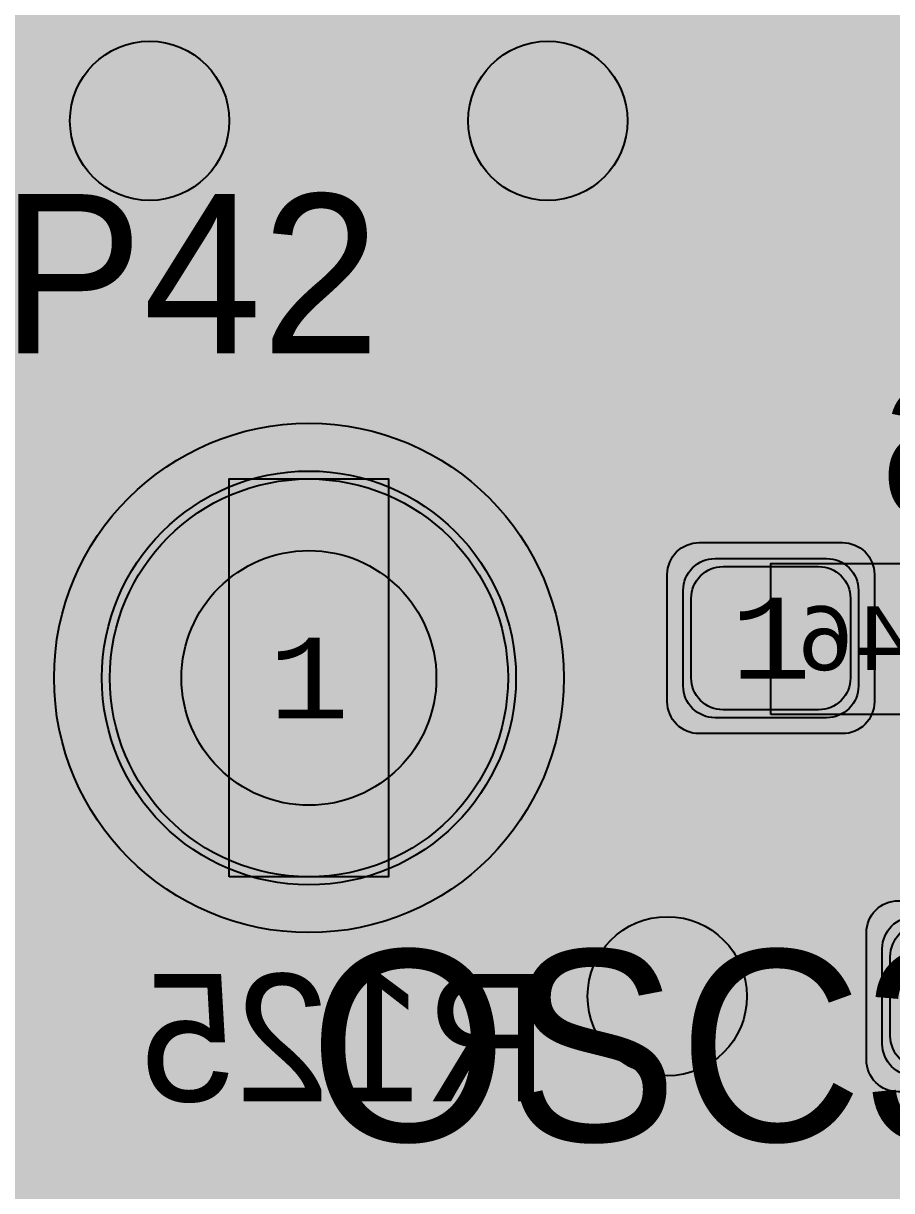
# Model space of a CAD drawing. Extents: x -28 to 199, y -61 to 255.
# Drawn here: x 56.96 to 62.41, y 172.28 to 179.61 of the extents above; entities that cross this region are included whole.
import ezdxf
from ezdxf.enums import TextEntityAlignment as Align

# ---------------------------------------------------------------- set-up
doc = ezdxf.new("R2010")
doc.units = 0
doc.header["$MEASUREMENT"] = 0
for name, color, linetype in [('ASSEMBLY_OUTLINES_BTM', 191, 'CONTINUOUS'), ('ASSEMBLY_OUTLINES_TOP', 102, 'CONTINUOUS'), ('ASSEMBLY_PART_NUMBERS_BTM', 191, 'CONTINUOUS'), ('ASSEMBLY_PART_NUMBERS_TOP', 102, 'CONTINUOUS'), ('ASSEMBLY_REF_DES_BTM', 191, 'CONTINUOUS'), ('DRILL_DRAWING', 21, 'CONTINUOUS'), ('GENERATED_SILKSCREEN_BTM', 255, 'CONTINUOUS'), ('GENERATED_SILKSCREEN_TOP', 140, 'CONTINUOUS'), ('MOUNTING_HOLES_LAYER_2', 42, 'CONTINUOUS'), ('MOUNTING_HOLES_LAYER_3', 42, 'CONTINUOUS'), ('MOUNTING_HOLES_LAYER_BOT21', 42, 'CONTINUOUS'), ('MOUNTING_HOLES_LAYER_TOP', 42, 'CONTINUOUS'), ('PART_HOLES_LAYER_2', 30, 'CONTINUOUS'), ('PART_HOLES_LAYER_3', 30, 'CONTINUOUS'), ('PART_HOLES_LAYER_BOTTOM', 30, 'CONTINUOUS'), ('PART_HOLES_LAYER_TOP', 30, 'CONTINUOUS'), ('PART_PADS_LAYER_2', 230, 'CONTINUOUS'), ('PART_PADS_LAYER_3', 81, 'CONTINUOUS'), ('PART_PADS_LAYER_BOTTOM', 10, 'CONTINUOUS'), ('PART_PADS_LAYER_TOP', 150, 'CONTINUOUS'), ('PART_PADS_SMD_BTM', 10, 'CONTINUOUS'), ('PIN_NUMBERS_BTM', 8, 'CONTINUOUS'), ('PIN_NUMBERS_TOP', 8, 'CONTINUOUS'), ('PLACEMENT_OUTLINES_BTM', 222, 'CONTINUOUS'), ('PLACEMENT_OUTLINES_TOP', 130, 'CONTINUOUS'), ('PLANE_DATA_LAYER_TOP', 150, 'CONTINUOUS'), ('PLANE_SHAPES_LAYER_2', 230, 'CONTINUOUS'), ('PLANE_SHAPES_LAYER_3', 81, 'CONTINUOUS'), ('PLANE_SHAPES_LAYER_TOP', 150, 'CONTINUOUS'), ('SILKSCREEN_OUTLINES_BTM', 211, 'CONTINUOUS'), ('SILKSCREEN_OUTLINES_TOP', 150, 'CONTINUOUS'), ('SILKSCREEN_REF_DES_BTM', 211, 'CONTINUOUS'), ('SILKSCREEN_REF_DES_TOP', 150, 'CONTINUOUS'), ('SOLDERMASK_PADS_BTM', 12, 'CONTINUOUS'), ('SOLDERMASK_PADS_TOP', 180, 'CONTINUOUS'), ('SOLDERPASTE_PADS_BTM', 12, 'CONTINUOUS'), ('TRACES_LAYER_BOTTOM', 10, 'CONTINUOUS')]:
    doc.layers.add(name, color=color, linetype=linetype)
doc.styles.add('COURIER_NEW', font='COUR.TTF')
doc.styles.add('VERDANA', font='verdana.TTF')
doc.styles.add('VERIBEST_GERBER_0', font='txt')

msp = doc.modelspace()

# ---------------------------------------------------------------- hatches: boundary and pattern name
at = {"layer": 'MOUNTING_HOLES_LAYER_2'}
h = msp.add_hatch(color=256, dxfattribs=at)
edge = h.paths.add_edge_path()
edge.add_arc((57.75, 179), 0.5, 0, 360)
h = msp.add_hatch(color=256, dxfattribs=at)
edge = h.paths.add_edge_path()
edge.add_arc((60.25, 179), 0.5, 0, 360)
h = msp.add_hatch(color=256, dxfattribs=at)
edge = h.paths.add_edge_path()
edge.add_arc((61, 173.5), 0.5, 0, 360)
at = {"layer": 'MOUNTING_HOLES_LAYER_3'}
h = msp.add_hatch(color=256, dxfattribs=at)
edge = h.paths.add_edge_path()
edge.add_arc((57.75, 179), 0.5, 0, 360)
h = msp.add_hatch(color=256, dxfattribs=at)
edge = h.paths.add_edge_path()
edge.add_arc((60.25, 179), 0.5, 0, 360)
h = msp.add_hatch(color=256, dxfattribs=at)
edge = h.paths.add_edge_path()
edge.add_arc((61, 173.5), 0.5, 0, 360)
at = {"layer": 'MOUNTING_HOLES_LAYER_BOT21'}
h = msp.add_hatch(color=256, dxfattribs=at)
edge = h.paths.add_edge_path()
edge.add_arc((57.75, 179), 0.5, 0, 360)
h = msp.add_hatch(color=256, dxfattribs=at)
edge = h.paths.add_edge_path()
edge.add_arc((60.25, 179), 0.5, 0, 360)
h = msp.add_hatch(color=256, dxfattribs=at)
edge = h.paths.add_edge_path()
edge.add_arc((61, 173.5), 0.5, 0, 360)
at = {"layer": 'MOUNTING_HOLES_LAYER_TOP'}
h = msp.add_hatch(color=256, dxfattribs=at)
edge = h.paths.add_edge_path()
edge.add_arc((57.75, 179), 0.5, 0, 360)
h = msp.add_hatch(color=256, dxfattribs=at)
edge = h.paths.add_edge_path()
edge.add_arc((60.25, 179), 0.5, 0, 360)
h = msp.add_hatch(color=256, dxfattribs=at)
edge = h.paths.add_edge_path()
edge.add_arc((61, 173.5), 0.5, 0, 360)
at = {"layer": 'PART_HOLES_LAYER_2'}
h = msp.add_hatch(color=256, dxfattribs=at)
edge = h.paths.add_edge_path()
edge.add_arc((58.75, 175.5), 0.8, 0, 360)
at = {"layer": 'PART_HOLES_LAYER_3'}
h = msp.add_hatch(color=256, dxfattribs=at)
edge = h.paths.add_edge_path()
edge.add_arc((58.75, 175.5), 0.8, 0, 360)
at = {"layer": 'PART_HOLES_LAYER_BOTTOM'}
h = msp.add_hatch(color=256, dxfattribs=at)
edge = h.paths.add_edge_path()
edge.add_arc((58.75, 175.5), 0.8, 0, 360)
at = {"layer": 'PART_HOLES_LAYER_TOP'}
h = msp.add_hatch(color=256, dxfattribs=at)
edge = h.paths.add_edge_path()
edge.add_arc((58.75, 175.5), 0.8, 0, 360)
at = {"layer": 'PLANE_DATA_LAYER_TOP'}
h = msp.add_hatch(color=256, dxfattribs=at)
h.paths.add_polyline_path([(86.463448, 185.473835, -0.1989099556854013), (86.44113, 185.419954), (76.797091, 175.775915, 0.1989122151386141), (76.650644, 175.422362), (76.650644, 172.0512, -0.414213562373095), (76.574444, 171.975), (76.559079, 171.975, -0.3496023543748377), (76.484808, 172.034161, 0.5130308321652396), (75.585987, 172.411269, -0.1385740107174437), (75.546107, 172.4), (75.273, 172.4, 0.1989122151386089), (74.919447, 172.253553), (74.867276, 172.201382, -0.1989133663344342), (74.813394, 172.179064), (73.0762, 172.179064, -0.414213562373095), (73, 172.255264), (73, 177.999992, 0.414213562373095), (72.999992, 178), (66.250008, 178, 0.414213562373095), (66.25, 177.999992), (66.25, 172.17423, -0.2644198350149006), (66.212766, 172.108747, 0.0622368132861753), (66.114895, 172.032618), (64.037581, 169.955303, 0.1989122151386089), (63.891134, 169.60175), (63.891134, 163.701765, -0.1989099556853327), (63.868816, 163.647884), (62.49325, 162.272318, -0.1989133663345028), (62.439368, 162.25), (50.8262, 162.25, -0.414213562373095), (50.75, 162.3262), (50.75, 162.9238, -0.414213562373095), (50.8262, 163), (51.65, 163, 0.414213562373095), (52.1, 163.45), (52.1, 164.55, 0.414213562373095), (51.65, 165), (50.8262, 165, -0.414213562373095), (50.75, 165.0762), (50.75, 165.249992, 0.414213562373095), (50.749992, 165.25), (45.592317, 165.25, -0.27336965403349), (45.52557, 165.289441, 0.4661354856309689), (44.623957, 165.467539, -0.6297856695914315), (44.5, 165.526916), (44.5, 166.465411, -0.414213562373095), (44.5762, 166.541611), (45.726869, 166.541611, 0.198912215138622), (46.080422, 166.688058), (47.408969, 168.016605, -0.5745546308790374), (47.536286, 167.983064, 3.3778190211340116), (47.863697, 169.021439, -0.6341075319548196), (47.739011, 169.080223), (47.739011, 171.669777, -0.6341075319548197), (47.863697, 171.728561, 2.1211046100404554), (47.863697, 173.271439, -0.6341075319548196), (47.739011, 173.330223), (47.739011, 175.919777, -0.6341075319548197), (47.863697, 175.978561, 2.1211046100404554), (47.863697, 177.521439, -0.6341075319548196), (47.739011, 177.580223), (47.739011, 177.63997, -0.1989099556853499), (47.761329, 177.693851), (54.79516, 184.727682, -0.1989133663344858), (54.849042, 184.75), (70.499992, 184.75, 0.414213562373095), (70.5, 184.750008), (70.5, 186.262529, -0.679246768798684), (70.631697, 186.314745, 2.5221309401857095), (70.631697, 187.685255, -0.679246768798684), (70.5, 187.737471), (70.5, 188.802529, -0.6792467687985848), (70.631697, 188.854745, 2.522130940185749), (70.631697, 190.225255, -0.679246768798684), (70.5, 190.277471), (70.5, 192.382365, -0.414213562373095), (70.5762, 192.458565), (75.378436, 192.458565, 0.1989122151386141), (75.731989, 192.605012), (77.354659, 194.227682, -0.198913366334503), (77.408541, 194.25), (80.573834, 194.25, -0.7996942034350105), (80.606523, 194.104968, 0.2895657790381564), (79.75, 192.75, 0.9999999999999999), (82.75, 192.75, 0.2895657790381564), (81.893477, 194.104968, -0.7996942034350105), (81.926166, 194.25), (84.073834, 194.25, -0.7996942034350105), (84.106523, 194.104968, 0.2895657790381564), (83.25, 192.75, 0.9999999999999999), (86.25, 192.75, 0.2895657790381564), (85.393477, 194.104968, -0.7996942034350105), (85.426166, 194.25), (86.203745, 194.25, -0.198913366334503), (86.257627, 194.227682), (86.44113, 194.044179, -0.1989099556854013), (86.463448, 193.990298)], flags=0)
h.paths.add_polyline_path([(54.4, 180.5, -0.9999999999999999), (55.6, 180.5, -0.9999999999999999)], flags=0)
h.paths.add_polyline_path([(57.774763, 179.999693, -0.6213993882361923), (57.717303, 180.123665, 3.4065579684257754), (57.101959, 179.91855, -0.6213955599504086), (57.130374, 179.784897, 5.713872496407954)], flags=0)
h.paths.add_polyline_path([(58.65, 180.5, -0.9999999999999999), (59.85, 180.5, -0.9999999999999999)], flags=0)
h.paths.add_polyline_path([(57.25, 175.5, -0.9999999999999999), (60.25, 175.5, -0.9999999999999999)], flags=0)
h.paths.add_polyline_path([(59, 168.5, -0.9999999999999999), (61, 168.5, -0.9999999999999999)], flags=0)
h.paths.add_polyline_path([(59.25, 179, -0.9999999999999999), (61.25, 179, -0.9999999999999999)], flags=0)
h.paths.add_polyline_path([(60, 173.5, -0.9999999999999999), (62, 173.5, -0.9999999999999999)], flags=0)
h.paths.add_polyline_path([(60.9, 167.5, -0.9999999999999999), (62.1, 167.5, -0.9999999999999999)], flags=0)
h.paths.add_polyline_path([(60.9, 171.5, -0.9999999999999999), (62.1, 171.5, -0.9999999999999999)], flags=0)
h.paths.add_polyline_path([(60.9, 180.5, -0.9999999999999999), (62.1, 180.5, -0.9999999999999999)], flags=0)
h.paths.add_polyline_path([(63.648041, 179.91855, 3.4065579684257754), (63.032697, 180.123665, -0.6213993882361925), (62.975237, 179.999693, 5.713872496407954), (63.619626, 179.784897, -0.6213955599504087)], flags=0)
h.paths.add_polyline_path([(74, 179.25, -0.9999999999999999), (76, 179.25, -0.9999999999999999)], flags=0)
h.paths.add_polyline_path([(76.5, 179.25, -0.9999999999999999), (78.5, 179.25, -0.9999999999999999)], flags=0)
h.paths.add_polyline_path([(78, 181, -0.9999999999999999), (81, 181, -0.9999999999999999)], flags=0)
h.paths.add_polyline_path([(80.25, 187, -0.9999999999999999), (83.25, 187, -0.9999999999999999)], flags=0)
at = {"layer": 'PLANE_SHAPES_LAYER_2'}
h = msp.add_hatch(color=256, dxfattribs=at)
h.paths.add_polyline_path([(169.5, 129.25), (149.5, 129.25), (142.25, 122), (142.25, 90.5), (147.5, 90.5), (147.5, 80), (154, 80), (154, 69.25), (131.75, 69.25), (131.75, 73.25), (121.25, 73.25), (121.25, 81), (110.5, 81), (110.5, 125.75), (106.5, 125.75), (106.5, 128.75), (93.5, 128.75), (93.5, 120.25), (91.75, 120.25), (91.75, 121.5), (80, 121.5), (80, 118.25), (73.25, 118.25), (73.25, 124.5), (67.5, 124.5), (67.5, 128), (57.75, 128), (57.75, 120.25), (55.25, 120.25), (55.25, 121.5), (47.5, 121.5), (47.5, 119), (35, 119), (35, 134.75), (32.75, 134.75), (32.75, 159.75), (29.25, 159.75), (29.25, 175.25), (22.5, 175.25), (22.5, 195.25), (17.25, 195.25), (17.25, 198), (22.5, 198), (22.5, 216.5), (40.25, 216.5), (40.25, 235.5), (54.5, 235.5), (54.5, 254), (87.25, 254), (87.25, 236.25), (86.25, 236.25), (86.25, 228.75), (81, 228.75), (81, 218.75), (95.25, 218.75), (95.25, 194.5), (87, 194.5), (87, 172), (131.1, 172), (131.1, 208.75), (115.5, 208.75), (115.5, 213.75), (106.75, 213.75), (106.75, 218.75), (110.25, 222.25), (110.25, 226.25), (142.5, 226.25), (142.5, 221.5), (160.5, 221.5), (160.5, 240.75), (169.5, 240.75)])
h.paths.add_polyline_path([(35.5, 149.5), (41.75, 149.5), (41.75, 152), (39.25, 152), (39.25, 154), (37.75, 154), (37.75, 152), (35.5, 152)], flags=16)
h.paths.add_polyline_path([(37.5, 125.75), (37.5, 128.75), (42.75, 128.75), (42.75, 125.75)], flags=16)
h.paths.add_polyline_path([(52, 127.75), (52, 130.75), (54.25, 130.75), (54.25, 127.75)], flags=16)
h.paths.add_polyline_path([(50.75, 219.5), (50.75, 226.5), (71.75, 226.5), (71.75, 219.5)], flags=16)
h.paths.add_polyline_path([(66.5, 150.75), (66.5, 177.5), (72.25, 177.5), (72.25, 150.75)], flags=16)
h.paths.add_polyline_path([(47.25, 185.25), (73, 185.25), (73, 188.25), (70.25, 188.25), (70.25, 191), (47.25, 191)], flags=16)
h.paths.add_polyline_path([(84.5, 208), (84.5, 212.75), (85, 212.75), (85, 208)], flags=16)
h.paths.add_polyline_path([(61.5, 137.25), (87.75, 137.25), (87.75, 140.5), (84.75, 140.5), (84.75, 143), (61.5, 143)], flags=16)
h.paths.add_polyline_path([(88.75, 127), (88.75, 130), (91, 130), (91, 127)], flags=16)
h.paths.add_polyline_path([(85.5, 130.25), (85.5, 132.5), (91, 132.5), (91, 130.25)], flags=16)
h.paths.add_polyline_path([(108.75, 142.25), (135.75, 142.25), (135.75, 145.75), (132.25, 145.75), (132.25, 149), (108.75, 149)], flags=16)
h.paths.add_polyline_path([(114.25, 126.75), (140.75, 126.75), (140.75, 129.75), (137.25, 129.75), (137.25, 133), (114.25, 133)], flags=16)
h.paths.add_polyline_path([(155.25, 180.25), (166.25, 180.25), (166.25, 186.25), (152.25, 186.25), (152.25, 183), (155.25, 183)], flags=16)
at = {"layer": 'PLANE_SHAPES_LAYER_3'}
h = msp.add_hatch(color=256, dxfattribs=at)
h.paths.add_polyline_path([(169.5, 129.25), (149.5, 129.25), (142.25, 122), (142.25, 90.5), (147.5, 90.5), (147.5, 80), (154, 80), (154, 69.25), (131.75, 69.25), (131.75, 73.25), (121.25, 73.25), (121.25, 81), (110.5, 81), (110.5, 125.75), (106.5, 125.75), (106.5, 128.75), (93.5, 128.75), (93.5, 120.25), (91.75, 120.25), (91.75, 121.5), (80, 121.5), (80, 118.25), (73.25, 118.25), (73.25, 124.5), (67.5, 124.5), (67.5, 127.75), (58.25, 127.75), (58.25, 130.25), (88.75, 130.25), (88.75, 127), (91, 127), (91, 132.5), (55, 132.5), (55, 131.25), (52, 131.25), (52, 127.75), (55, 127.75), (55, 127.25), (57.75, 127.25), (57.75, 120.25), (55.25, 120.25), (55.25, 121.5), (47.5, 121.5), (47.5, 119), (35, 119), (35, 134.75), (32.75, 134.75), (32.75, 159.75), (29.25, 159.75), (29.25, 175.25), (22.5, 175.25), (22.5, 195.25), (17.25, 195.25), (17.25, 198), (22.5, 198), (22.5, 216.5), (40.25, 216.5), (40.25, 235.5), (54.5, 235.5), (54.5, 254), (87.25, 254), (87.25, 236.25), (86.25, 236.25), (86.25, 228.75), (81, 228.75), (81, 218.75), (95.25, 218.75), (95.25, 194.5), (87, 194.5), (87, 172), (131.1, 172), (131.1, 208.75), (115.5, 208.75), (115.5, 213.75), (106.75, 213.75), (106.75, 218.75), (110.25, 222.25), (110.25, 226.25), (142.5, 226.25), (142.5, 221.5), (160.5, 221.5), (160.5, 240.75), (169.5, 240.75)])
h.paths.add_polyline_path([(35.5, 149.5), (41.75, 149.5), (41.75, 152), (39.25, 152), (39.25, 154), (37.75, 154), (37.75, 152), (35.5, 152)], flags=16)
h.paths.add_polyline_path([(37.5, 125.75), (37.5, 128.75), (42.75, 128.75), (42.75, 125.75)], flags=16)
h.paths.add_polyline_path([(50.75, 219.5), (50.75, 226.5), (71.75, 226.5), (71.75, 219.5)], flags=16)
h.paths.add_polyline_path([(66.5, 150.75), (66.5, 177.5), (72.25, 177.5), (72.25, 150.75)], flags=16)
h.paths.add_polyline_path([(47.25, 185.25), (73, 185.25), (73, 188.25), (70.25, 188.25), (70.25, 191), (47.25, 191)], flags=16)
h.paths.add_polyline_path([(84.5, 208), (84.5, 212.75), (85, 212.75), (85, 208)], flags=16)
h.paths.add_polyline_path([(61.5, 137.25), (87.75, 137.25), (87.75, 140.5), (84.75, 140.5), (84.75, 143), (61.5, 143)], flags=16)
h.paths.add_polyline_path([(108.75, 142.25), (135.75, 142.25), (135.75, 145.75), (132.25, 145.75), (132.25, 149), (108.75, 149)], flags=16)
h.paths.add_polyline_path([(114.25, 126.75), (140.75, 126.75), (140.75, 129.75), (137.25, 129.75), (137.25, 133), (114.25, 133)], flags=16)
h.paths.add_polyline_path([(155.25, 180.25), (166.25, 180.25), (166.25, 186.25), (152.25, 186.25), (152.25, 183), (155.25, 183)], flags=16)
at = {"layer": 'PLANE_SHAPES_LAYER_TOP'}
msp.add_hatch(color=256, dxfattribs=at).paths.add_polyline_path([(70.5, 178), (66.25, 178), (66.25, 171), (39.75, 171), (39.75, 184.75), (70.5, 184.75)], flags=0)

# ---------------------------------------------------------------- linework, layer by layer
at = {"layer": 'ASSEMBLY_OUTLINES_BTM'}
msp.add_lwpolyline([(61.65, 175.27), (61.65, 176.22), (63.35, 176.22), (63.35, 175.27)], close=True, dxfattribs=at)
at = {"layer": 'ASSEMBLY_OUTLINES_TOP'}
msp.add_lwpolyline([(58.25, 174.25), (58.25, 176.75), (59.25, 176.75), (59.25, 174.25)], close=True, dxfattribs=at)
msp.add_circle((58.75, 175.5), 1.6, dxfattribs=at)
at = {"layer": 'GENERATED_SILKSCREEN_BTM', "const_width": 0.15}
for points in [[(62.0944, 177.2932), (61.96, 177.1836), (61.9568, 177.1796), (61.9552, 177.1732), (61.956, 177.1684), (61.9576, 177.1644), (61.96, 177.1612), (61.964, 177.158), (61.968, 177.1556), (61.972, 177.1548), (61.976, 177.1548), (61.9792, 177.1572), (62.1104, 177.2636), (62.3696, 177.2636), (62.4928, 177.1628)], [(62.5184, 177.1836), (62.384, 177.2932), (62.3808, 177.294), (62.3792, 177.2948), (62.3776, 177.2956), (62.3744, 177.2964), (62.1048, 177.2964), (62.1016, 177.2956), (62.1, 177.2948), (62.0976, 177.294), (62.0944, 177.2932)], [(62.4928, 176.8756), (62.384, 176.9644), (62.3808, 176.9652), (62.3792, 176.966), (62.3784, 176.966), (62.3784, 176.9668), (62.3744, 176.9676), (62.1048, 176.9676), (62.1016, 176.9668), (62.1016, 176.966), (62.1, 176.966), (62.0976, 176.9652), (62.0952, 176.9644), (61.96, 176.8556), (61.9592, 176.8532), (61.9576, 176.8524), (61.9568, 176.8516), (61.9568, 176.85), (61.9552, 176.8444), (61.9544, 176.842), (61.9544, 176.622), (61.9552, 176.618), (61.9568, 176.6148), (61.9576, 176.6116), (61.96, 176.6092), (62.0944, 176.4996), (62.0984, 176.498), (62.0992, 176.4972), (62.1016, 176.4972), (62.1024, 176.4964), (62.1032, 176.4964), (62.1048, 176.4964), (62.3744, 176.4964), (62.3776, 176.4972), (62.3808, 176.498), (62.384, 176.4996), (62.5184, 176.6092)], [(62.4928, 176.834), (62.4928, 176.63), (62.3696, 176.5292), (62.1112, 176.5292), (61.9864, 176.63), (61.9864, 176.834), (62.1112, 176.9356), (62.3696, 176.9356), (62.4928, 176.834)], [(59.2712, 172.8592), (59.2776, 172.8576), (59.2816, 172.8544), (59.2832, 172.8488), (59.284, 172.8424), (59.2832, 172.8368), (59.2816, 172.8312), (59.2776, 172.8272), (59.2712, 172.8264), (58.9592, 172.8264), (58.9536, 172.8272), (58.9488, 172.8312), (58.9464, 172.8368), (58.9456, 172.8424), (58.9464, 172.8488), (58.9488, 172.8544), (58.9536, 172.8576), (58.9592, 172.8592), (59.1, 172.8592), (59.1, 173.6104), (59.1008, 173.616), (59.1032, 173.62), (59.1072, 173.6224), (59.1128, 173.6232), (59.1168, 173.624), (59.1208, 173.624), (59.124, 173.6224), (59.1272, 173.6192), (59.2832, 173.4), (59.2848, 173.3968), (59.2856, 173.3944), (59.2856, 173.3888), (59.2832, 173.384), (59.2792, 173.38), (59.2744, 173.3768), (59.2688, 173.3752), (59.2656, 173.3752), (59.2632, 173.376), (59.2592, 173.3808), (59.1312, 173.56), (59.1312, 172.8592), (59.2712, 172.8592)], [(57.752, 173.3512), (57.7552, 173.3504), (57.7576, 173.3496), (57.7608, 173.348), (57.8696, 173.26), (57.8696, 173.5936), (57.3472, 173.5936), (57.3416, 173.5952), (57.3368, 173.5984), (57.3344, 173.604), (57.3336, 173.6096), (57.3344, 173.616), (57.3368, 173.6208), (57.3416, 173.6248), (57.3472, 173.6264), (57.8872, 173.6264), (57.8928, 173.6248), (57.8976, 173.6208), (57.9016, 173.616), (57.9032, 173.6104), (57.9032, 173.2256), (57.9024, 173.22), (57.9, 173.216), (57.8968, 173.2136), (57.8912, 173.212), (57.888, 173.2104), (57.884, 173.2096), (57.88, 173.2104), (57.8768, 173.2128), (57.7464, 173.3192), (57.488, 173.3192), (57.3632, 173.2176), (57.3632, 172.96), (57.488, 172.86), (57.7464, 172.86), (57.8768, 172.9656), (57.8824, 172.968), (57.8872, 172.968), (57.8928, 172.9648), (57.8968, 172.9608), (57.9, 172.9552), (57.9016, 172.9496), (57.9008, 172.9464), (57.9, 172.944), (57.8984, 172.9416), (57.896, 172.94), (57.7608, 172.8296), (57.7584, 172.828), (57.7552, 172.828), (57.752, 172.8264), (57.4824, 172.8264), (57.4808, 172.8264), (57.4792, 172.8272), (57.4784, 172.8272), (57.4768, 172.828), (57.4752, 172.828), (57.472, 172.8296), (57.3368, 172.94), (57.3344, 172.9424), (57.3336, 172.944), (57.332, 172.9488), (57.3312, 172.952), (57.3312, 173.2256), (57.332, 173.2288), (57.3336, 173.2336), (57.3336, 173.2352), (57.3352, 173.236), (57.336, 173.2376), (57.3368, 173.2392), (57.472, 173.348), (57.476, 173.3496), (57.4792, 173.3504), (57.4824, 173.3512), (57.752, 173.3512)], [(58.2272, 173.6232), (58.0928, 173.5136), (58.0904, 173.5096), (58.0896, 173.5064), (58.088, 173.504), (58.0872, 173.5008), (58.0872, 173.3912), (58.088, 173.388), (58.0896, 173.3832), (58.0904, 173.3792), (58.0928, 173.3776), (58.6256, 172.9448), (58.6256, 172.8592), (58.1032, 172.8592), (58.0976, 172.8576), (58.0928, 172.8544), (58.0904, 172.8488), (58.0896, 172.8424), (58.0904, 172.8368), (58.0928, 172.8312), (58.0976, 172.828), (58.1032, 172.8264), (58.6424, 172.8264), (58.6488, 172.828), (58.6528, 172.832), (58.6568, 172.836), (58.6584, 172.8424), (58.6584, 172.952), (58.6576, 172.9544), (58.656, 172.96), (58.6544, 172.9624), (58.6536, 172.964), (58.6512, 172.9656), (58.1192, 173.3992), (58.1192, 173.4928), (58.244, 173.5936), (58.5024, 173.5936), (58.6328, 173.4872), (58.6384, 173.4856), (58.644, 173.4864), (58.6488, 173.4888), (58.6528, 173.4936), (58.6552, 173.4984), (58.656, 173.504), (58.6552, 173.5096), (58.6536, 173.512), (58.6512, 173.5136), (58.5168, 173.6232), (58.5136, 173.624), (58.512, 173.6248), (58.5104, 173.6256), (58.5072, 173.6264), (58.2376, 173.6264), (58.2344, 173.6256), (58.2328, 173.6248), (58.2304, 173.624), (58.2272, 173.6232)], [(59.576, 173.3224), (59.5736, 173.324), (59.5728, 173.328), (59.5712, 173.332), (59.5704, 173.336), (59.5704, 173.5008), (59.5712, 173.5048), (59.5728, 173.5072), (59.5728, 173.5096), (59.5736, 173.5104), (59.5752, 173.5112), (59.576, 173.5128), (59.712, 173.6232), (59.716, 173.6248), (59.7192, 173.6256), (59.7224, 173.6264), (60.1256, 173.6264), (60.1328, 173.6248), (60.1376, 173.6208), (60.1416, 173.616), (60.1432, 173.6104), (60.1432, 172.8424), (60.1416, 172.836), (60.1376, 172.832), (60.1328, 172.8296), (60.1272, 172.8288), (60.1208, 172.8296), (60.1152, 172.832), (60.1112, 172.836), (60.1096, 172.8424), (60.1096, 173.2104), (59.7336, 173.2104), (59.6024, 172.8376), (59.5992, 172.832), (59.5936, 172.8288), (59.588, 172.828), (59.5824, 172.8296), (59.5776, 172.832), (59.5736, 172.836), (59.572, 172.8416), (59.5728, 172.848), (59.704, 173.2208), (59.576, 173.3224)], [(60.1096, 173.5936), (59.7272, 173.5936), (59.6024, 173.4928), (59.6024, 173.344), (59.7272, 173.2424), (60.1096, 173.2424), (60.1096, 173.5936)]]:
    msp.add_lwpolyline(points, dxfattribs=at)
for points in [[(62.783844, 176.220005, 1.1642e-05), (62.783836, 176.219995), (62.216164, 176.219995, 1.1642e-05), (62.216156, 176.220005), (62.783844, 176.220005)], [(62.792098, 175.269995), (62.207902, 175.269995, 1.22306e-05), (62.207911, 175.270005), (62.792089, 175.270005, 1.22306e-05), (62.792098, 175.269995)]]:
    msp.add_lwpolyline(points, format="xyb", dxfattribs=at)
at = {"layer": 'GENERATED_SILKSCREEN_TOP', "const_width": 0.15}
for points in [[(57.795005, 178.155, -0.1622776599), (57.795004, 178.154997), (57.792005, 178.149999), (57.791005, 178.144999, -0.2534505544), (57.791002, 178.144995), (57.788003, 178.142996), (57.618003, 178.005996, -0.1622776605), (57.618, 178.005995), (57.616004, 178.004997, -0.2360679777), (57.616, 178.004995), (57.615002, 178.004995), (57.612002, 178.003995, -0.1454891692), (57.611999, 178.003995), (57.605001, 178.002995, -0.0990195139), (57.604999, 178.002995), (57.121005, 178.002995), (57.121005, 177.542999), (57.119005, 177.534999, -0.1622776599), (57.119004, 177.534996), (57.114004, 177.529996, -0.1622776605), (57.114001, 177.529995), (57.107002, 177.526995, -0.1454891692), (57.106999, 177.526995), (57.099001, 177.525995, -0.0954145722), (57.098999, 177.525995), (57.091999, 177.526995, -0.1845275527), (57.091996, 177.526997), (57.086001, 177.529995, -0.2617450021), (57.085996, 177.529996), (57.080996, 177.534996, -0.1622776597), (57.080995, 177.534999), (57.078995, 177.542999), (57.078995, 178.503001), (57.080995, 178.510001, -0.1845275532), (57.080997, 178.510004), (57.085996, 178.516003, -0.0710678115), (57.085997, 178.516004), (57.091996, 178.521003, -0.1845275518), (57.091999, 178.521005), (57.100999, 178.523005, -0.099019513), (57.101001, 178.523005), (57.428907, 178.523005, 7.8382e-06), (57.428922, 178.522995), (57.101001, 178.522995), (57.092002, 178.520995), (57.086004, 178.515996), (57.081005, 178.509998), (57.079005, 178.502999), (57.079005, 177.543001), (57.081004, 177.535004), (57.086004, 177.530004, -0.0710678118), (57.086005, 177.530003), (57.092, 177.527005, -0.0493889891), (57.092001, 177.527005), (57.099, 177.526005), (57.106998, 177.527005), (57.113996, 177.530004), (57.118996, 177.535004), (57.120995, 177.543001), (57.120995, 178.003, -0.4142135624), (57.121, 178.003005), (57.604999, 178.003005), (57.611998, 178.004005), (57.614998, 178.005005, -0.1454891684), (57.615001, 178.005005), (57.616, 178.005005), (57.617996, 178.006003, -0.071067812), (57.617997, 178.006004), (57.787997, 178.143004), (57.790995, 178.145003), (57.791995, 178.150001, -0.1119910925), (57.791996, 178.150003), (57.794995, 178.155001), (57.794995, 178.370997), (57.791996, 178.373996, -0.213376806), (57.791995, 178.374), (57.791995, 178.376997), (57.787996, 178.380996, -0.0710678118), (57.787995, 178.380997), (57.733497, 178.425237, 7.4041e-06), (57.733514, 178.425236), (57.788001, 178.381005, -0.1622776605), (57.788004, 178.381004), (57.792004, 178.377004, -0.2133768062), (57.792005, 178.377), (57.792005, 178.374003), (57.795004, 178.371004, -0.2133768062), (57.795005, 178.371), (57.795005, 178.155)], [(57.755005, 178.17, -0.2360679772), (57.755003, 178.169996), (57.599003, 178.042996, -0.1622776599), (57.599, 178.042995), (57.121, 178.042995, -0.4142135624), (57.120995, 178.043), (57.120995, 178.482, -0.4142135624), (57.121, 178.482005), (57.500388, 178.482005, 1.01128e-05), (57.500409, 178.481995), (57.121005, 178.481995), (57.121005, 178.043005), (57.598998, 178.043005), (57.754995, 178.170002), (57.754995, 178.355998), (57.66098, 178.431933, 8.7929e-06), (57.661, 178.43193), (57.755003, 178.356004, -0.2360679781), (57.755005, 178.356), (57.755005, 178.17)], [(60.547206, 173.145595), (60.267401, 173.145595, -0.0990195134), (60.267399, 173.145595), (60.261399, 173.146795, -0.1119910922), (60.261397, 173.146796), (60.257797, 173.149196), (60.056197, 173.313596, -0.0710678115), (60.056196, 173.313597), (60.053801, 173.314795, -0.2617450021), (60.053796, 173.314796), (60.051396, 173.317196, -0.1119910925), (60.051395, 173.317198), (60.048996, 173.320796, -0.1622776599), (60.048995, 173.320799), (60.046595, 173.329198, -0.049388989), (60.046595, 173.329199), (60.045395, 173.333999), (60.045395, 173.581201), (60.046595, 173.587201, -0.1845275531), (60.046597, 173.587204), (60.048995, 173.592, -0.2133768062), (60.048996, 173.592004), (60.053796, 173.596804, -0.071067812), (60.053797, 173.596805), (60.056196, 173.600403, -0.0710678118), (60.056197, 173.600404), (60.257796, 173.764803, -0.1845275525), (60.257799, 173.764805), (60.262597, 173.766005, -0.0493889887), (60.262598, 173.766005), (60.266197, 173.767205), (60.267396, 173.768404, -0.2133768072), (60.2674, 173.768405), (60.272199, 173.769605, -0.0990195134), (60.272201, 173.769605), (60.492124, 173.769605, 4.861e-06), (60.492119, 173.769595), (60.272201, 173.769595), (60.267404, 173.768396), (60.266204, 173.767196, -0.1622776605), (60.266201, 173.767195), (60.262602, 173.765995, -0.0990195139), (60.2626, 173.765995), (60.257802, 173.764795), (60.056204, 173.600397), (60.053805, 173.596798, -0.1119910927), (60.053804, 173.596796), (60.049004, 173.591996, -0.0710678118), (60.049003, 173.591995), (60.046605, 173.5872), (60.046605, 173.587199), (60.045405, 173.581199), (60.045405, 173.334001), (60.046605, 173.329201), (60.049005, 173.320802), (60.051403, 173.317205, -0.0710678118), (60.051404, 173.317204), (60.053804, 173.314804, -0.0710678115), (60.053805, 173.314803), (60.0562, 173.313605, -0.1622776605), (60.056203, 173.313604), (60.257803, 173.149204), (60.261402, 173.146805), (60.267401, 173.145605), (60.547199, 173.145605, 5.3072e-06), (60.547206, 173.145595)], [(62.035005, 173.584799), (62.033805, 173.577599), (62.033805, 173.577598), (62.031405, 173.571598, -0.1622776604), (62.031403, 173.571596), (62.027804, 173.566797, -0.071067812), (62.027803, 173.566796), (62.021803, 173.561996, -0.0710678118), (62.021802, 173.561995), (62.015803, 173.558396, -0.1119910922), (62.015801, 173.558395), (62.009801, 173.557195, -0.0990195139), (62.009799, 173.557195), (62.0038, 173.557195, -0.1622776605), (62.003797, 173.557196), (61.998997, 173.560796), (61.800998, 173.720395), (61.531085, 173.720395, 4.6828e-06), (61.531081, 173.720405), (61.801, 173.720405, -0.1622776605), (61.801003, 173.720404), (61.999003, 173.560804), (62.003802, 173.557205), (62.009799, 173.557205), (62.015799, 173.558405), (62.021797, 173.562004), (62.027796, 173.566804), (62.031395, 173.571602), (62.033795, 173.577602, -0.0493889889), (62.033795, 173.577603), (62.034995, 173.5848), (62.032595, 173.594398), (62.027796, 173.600396), (61.824998, 173.764795), (61.821398, 173.765995), (61.817798, 173.767195, -0.1622776611), (61.817796, 173.767197), (61.8154, 173.768395, -0.0493889887), (61.815399, 173.768395), (61.809399, 173.769595), (61.507881, 173.769595, 4.861e-06), (61.507876, 173.769605), (61.809399, 173.769605, -0.0990195134), (61.809401, 173.769605), (61.815401, 173.768405, -0.1845275525), (61.815404, 173.768403), (61.8178, 173.767205, -0.0990195139), (61.817802, 173.767205), (61.821402, 173.766005), (61.825002, 173.764805, -0.1622776604), (61.825004, 173.764803), (62.027803, 173.600404, -0.071067812), (62.027804, 173.600403), (62.032603, 173.594404, -0.1845275522), (62.032605, 173.594401), (62.035005, 173.584801), (62.035005, 173.584799)], [(60.51344, 173.193595), (60.2794, 173.193595, -0.1622776605), (60.279397, 173.193596), (60.094597, 173.345996, -0.2360679772), (60.094595, 173.346), (60.094595, 173.5692, -0.2360679781), (60.094597, 173.569204), (60.279397, 173.720404, -0.1622776605), (60.2794, 173.720405), (60.468919, 173.720405, 4.6828e-06), (60.468915, 173.720395), (60.279402, 173.720395), (60.094605, 173.569198), (60.094605, 173.346002), (60.279402, 173.193605), (60.513433, 173.193605, 5.3072e-06), (60.51344, 173.193595)], [(60.902205, 172.757998), (60.901005, 172.754398, -0.0710678118), (60.901004, 172.754397), (60.898605, 172.745999, -0.1845275532), (60.898603, 172.745996), (60.897405, 172.7436, -0.1622776597), (60.897404, 172.743597), (60.893804, 172.738797, -0.071067812), (60.893803, 172.738796), (60.692204, 172.574397, -0.16227766), (60.692202, 172.574395), (60.686204, 172.571996), (60.685004, 172.570796, -0.3624646094), (60.684998, 172.570795), (60.6826, 172.570795), (60.680204, 172.569597, -0.2360679767), (60.6802, 172.569595), (60.272201, 172.569595, -0.0990195134), (60.272199, 172.569595), (60.267399, 172.570795), (60.262599, 172.571995, -0.184527553), (60.262596, 172.571997), (60.2578, 172.574395, -0.1622776608), (60.257797, 172.574396), (60.056199, 172.738795, -0.1622776605), (60.056196, 172.738796), (60.050196, 172.744796, -0.0908850659), (60.050195, 172.744798), (60.048995, 172.748398), (60.048995, 172.752001), (60.050195, 172.760401, -0.1845275522), (60.050197, 172.760404), (60.054995, 172.7688, -0.1622776599), (60.054996, 172.768803), (60.059796, 172.774803, -0.071067812), (60.059797, 172.774804), (60.066997, 172.779604, -0.1119910925), (60.066999, 172.779605), (60.075399, 172.780805, -0.0990195139), (60.075401, 172.780805), (60.083801, 172.778405, -0.1845275525), (60.083804, 172.778403), (60.279402, 172.618805), (60.666998, 172.618805), (60.854195, 172.770002), (60.854195, 172.943793, 4.4339e-06), (60.854205, 172.943791), (60.854205, 172.77, -0.2360679781), (60.854203, 172.769996), (60.667003, 172.618796, -0.1622776605), (60.667, 172.618795), (60.2794, 172.618795, -0.1622776605), (60.279397, 172.618796), (60.083798, 172.778395), (60.0754, 172.780795), (60.067002, 172.779595), (60.059803, 172.774796), (60.055004, 172.768797, -0.0710678118), (60.055003, 172.768796), (60.050205, 172.7604), (60.050205, 172.760399), (60.049005, 172.751999), (60.049005, 172.748402), (60.050205, 172.744804), (60.056204, 172.738804, -0.0710678118), (60.056205, 172.738803), (60.257803, 172.574404, -0.0710678118), (60.257804, 172.574403), (60.2626, 172.572005, -0.049388989), (60.262601, 172.572005), (60.267401, 172.570805), (60.272201, 172.569605), (60.6802, 172.569605), (60.682596, 172.570803, -0.2360679767), (60.6826, 172.570805), (60.684997, 172.570805), (60.686196, 172.572004, -0.1622776605), (60.686199, 172.572005), (60.692198, 172.574405), (60.893796, 172.738803), (60.897396, 172.743603, -0.0710678115), (60.897397, 172.743604), (60.898595, 172.746), (60.898595, 172.746001), (60.900995, 172.754401), (60.900995, 172.754402), (60.902195, 172.758002), (60.902195, 172.933379, 4.4339e-06), (60.902205, 172.933377), (60.902205, 172.757998)], [(62.035005, 172.751998), (62.032605, 172.744798, -0.1845275522), (62.032603, 172.744795), (62.027804, 172.738797, -0.071067812), (62.027803, 172.738796), (61.825003, 172.574396, -0.1622776605), (61.825, 172.574395), (61.820205, 172.571997, -0.071067812), (61.820204, 172.571996), (61.819004, 172.570796, -0.3624646094), (61.818998, 172.570795), (61.815403, 172.570795), (61.814204, 172.569596, -0.3624646073), (61.814198, 172.569595), (61.405001, 172.569595, -0.0990195134), (61.404999, 172.569595), (61.400199, 172.570795), (61.395399, 172.571995, -0.111991093), (61.395397, 172.571996), (61.391797, 172.574396), (61.190197, 172.738796), (61.184198, 172.742395, -0.2534505546), (61.184195, 172.742399), (61.182995, 172.747199), (61.182995, 172.7472), (61.180597, 172.751996, -0.1845275532), (61.180595, 172.751999), (61.179395, 172.757999), (61.179395, 172.953701, 4.5393e-06), (61.179405, 172.953704), (61.179405, 172.758001), (61.180605, 172.752001), (61.180605, 172.752), (61.183003, 172.747204, -0.1845275532), (61.183005, 172.747201), (61.184204, 172.742403), (61.190202, 172.738805, -0.0710678127), (61.190203, 172.738804), (61.391803, 172.574404), (61.395402, 172.572005), (61.400201, 172.570805), (61.405001, 172.569605), (61.814197, 172.569605), (61.815396, 172.570804, -0.3624646073), (61.815402, 172.570805), (61.818997, 172.570805), (61.820196, 172.572004, -0.2617450018), (61.820201, 172.572005), (61.824996, 172.574403, -0.071067812), (61.824997, 172.574404), (62.027796, 172.738804), (62.032595, 172.744802), (62.034995, 172.752001), (62.033795, 172.759197, -0.0493889889), (62.033795, 172.759198), (62.031395, 172.766398), (62.031395, 172.766399), (62.027796, 172.772397), (62.021797, 172.777196), (62.015799, 172.780795), (62.0098, 172.781995), (62.003801, 172.780795, -0.0493889894), (62.0038, 172.780795), (61.999004, 172.778397, -0.0710678127), (61.999003, 172.778396), (61.801003, 172.618796, -0.1622776605), (61.801, 172.618795), (61.4134, 172.618795, -0.1622776605), (61.413397, 172.618796), (61.228597, 172.769996, -0.2360679781), (61.228595, 172.77), (61.228595, 172.972393, 4.6828e-06), (61.228605, 172.972397), (61.228605, 172.770002), (61.413402, 172.618805), (61.800998, 172.618805), (61.998997, 172.778404, -0.1622776605), (61.999, 172.778405), (62.003796, 172.780803, -0.1845275527), (62.003799, 172.780805), (62.009799, 172.782005, -0.0990195139), (62.009801, 172.782005), (62.015801, 172.780805, -0.1119910928), (62.015803, 172.780804), (62.021802, 172.777205, -0.0710678115), (62.021803, 172.777204), (62.027803, 172.772404, -0.1622776602), (62.027805, 172.772402), (62.031403, 172.766404, -0.1622776604), (62.031405, 172.766402), (62.033805, 172.759202), (62.033805, 172.759201), (62.035005, 172.752001), (62.035005, 172.751998)]]:
    msp.add_lwpolyline(points, format="xyb", dxfattribs=at)
for points in [[(58.094, 177.887), (58.632, 178.423), (58.632, 177.887), (58.094, 177.887)], [(59.509, 178.519), (59.677, 178.382), (59.68, 178.377), (59.681, 178.373), (59.683, 178.37), (59.684, 178.366), (59.684, 178.229), (59.683, 178.225), (59.681, 178.219), (59.68, 178.214), (59.677, 178.212), (59.011, 177.671), (59.011, 177.564), (59.664, 177.564), (59.671, 177.562), (59.677, 177.558), (59.68, 177.551), (59.681, 177.543), (59.68, 177.536), (59.677, 177.529), (59.671, 177.525), (59.664, 177.523), (58.99, 177.523), (58.982, 177.525), (58.977, 177.53), (58.972, 177.535), (58.97, 177.543), (58.97, 177.68), (58.971, 177.683), (58.973, 177.69), (58.975, 177.693), (58.977, 177.695), (58.979, 177.697), (59.644, 178.239), (59.644, 178.356), (59.488, 178.482), (59.165, 178.482), (59.002, 178.349), (58.995, 178.347), (58.988, 178.348), (58.982, 178.351), (58.978, 178.357), (58.974, 178.363), (58.973, 178.37), (58.973, 178.374), (58.974, 178.377), (58.979, 178.382), (59.147, 178.519), (59.151, 178.52), (59.154, 178.521), (59.155, 178.522), (59.159, 178.523), (59.496, 178.523), (59.5, 178.522), (59.501, 178.522), (59.502, 178.521), (59.505, 178.52), (59.509, 178.519)], [(58.632, 177.543), (58.633, 177.535), (58.638, 177.53), (58.645, 177.527), (58.652, 177.526), (58.659, 177.527), (58.665, 177.53), (58.67, 177.535), (58.672, 177.543), (58.672, 177.846), (58.719, 177.846), (58.726, 177.848), (58.732, 177.852), (58.735, 177.859), (58.736, 177.866), (58.735, 177.874), (58.732, 177.881), (58.726, 177.886), (58.719, 177.887), (58.672, 177.887), (58.672, 178.475), (58.671, 178.48), (58.668, 178.484), (58.664, 178.488), (58.659, 178.491), (58.653, 178.493), (58.647, 178.494), (58.642, 178.493), (58.637, 178.489), (58.03, 177.882), (58.026, 177.876), (58.024, 177.87), (58.025, 177.864), (58.029, 177.857), (58.031, 177.852), (58.035, 177.849), (58.039, 177.847), (58.044, 177.846), (58.632, 177.846), (58.632, 177.543)], [(59.7682, 173.5812), (59.7682, 172.758), (59.767, 172.752), (59.7646, 172.7472), (59.7634, 172.7424), (59.7598, 172.7388), (59.5582, 172.5744), (59.5522, 172.572), (59.551, 172.5708), (59.5486, 172.5708), (59.5462, 172.5696), (59.545, 172.5696), (59.5426, 172.5696), (59.1382, 172.5696), (59.1334, 172.5708), (59.1286, 172.572), (59.1238, 172.5744), (58.9222, 172.7388), (58.9174, 172.7424), (58.915, 172.7472), (58.9126, 172.752), (58.9114, 172.758), (58.9114, 173.5812), (58.9126, 173.5872), (58.915, 173.592), (58.9174, 173.5944), (58.9198, 173.5968), (58.9222, 173.6004), (59.1238, 173.7648), (59.1286, 173.766), (59.1322, 173.7672), (59.1334, 173.7684), (59.1382, 173.7696), (59.5426, 173.7696), (59.5474, 173.7684), (59.5486, 173.7684), (59.5498, 173.7672), (59.5534, 173.766), (59.5582, 173.7648), (59.7598, 173.6004), (59.761, 173.5968), (59.7634, 173.5956), (59.7646, 173.5944), (59.7646, 173.592), (59.767, 173.5872), (59.7682, 173.5812)], [(62.545, 173.7204), (62.3494, 173.5608), (62.341, 173.5584), (62.3326, 173.5596), (62.3254, 173.5632), (62.3194, 173.5704), (62.3146, 173.5776), (62.3134, 173.586), (62.3146, 173.5944), (62.3206, 173.6004), (62.5234, 173.7648)], [(58.9606, 173.5692), (58.9606, 172.77), (59.1454, 172.6188), (59.533, 172.6188), (59.7202, 172.77), (59.7202, 173.5692), (59.533, 173.7204), (59.1454, 173.7204), (58.9606, 173.5692)], [(62.5234, 172.5744), (62.3206, 172.7388), (62.3146, 172.7448), (62.3134, 172.752), (62.3146, 172.7604), (62.3194, 172.7688), (62.3254, 172.7748), (62.3326, 172.7796), (62.341, 172.7808), (62.3494, 172.7784), (62.545, 172.6188)]]:
    msp.add_lwpolyline(points, dxfattribs=at)
msp.add_lwpolyline([(57.15, 175.5, -1), (60.35, 175.5, -1)], format="xyb", close=True, dxfattribs=at)
at = {"layer": 'MOUNTING_HOLES_LAYER_2'}
for centre in [(57.75, 179), (60.25, 179), (61, 173.5)]:
    msp.add_circle(centre, 0.5, dxfattribs=at)
at = {"layer": 'MOUNTING_HOLES_LAYER_3'}
for centre in [(57.75, 179), (60.25, 179), (61, 173.5)]:
    msp.add_circle(centre, 0.5, dxfattribs=at)
at = {"layer": 'MOUNTING_HOLES_LAYER_BOT21'}
for centre in [(57.75, 179), (60.25, 179), (61, 173.5)]:
    msp.add_circle(centre, 0.5, dxfattribs=at)
at = {"layer": 'MOUNTING_HOLES_LAYER_TOP'}
for centre in [(57.75, 179), (60.25, 179), (61, 173.5)]:
    msp.add_circle(centre, 0.5, dxfattribs=at)
at = {"layer": 'PART_HOLES_LAYER_2'}
msp.add_circle((58.75, 175.5), 0.8, dxfattribs=at)
at = {"layer": 'PART_HOLES_LAYER_3'}
msp.add_circle((58.75, 175.5), 0.8, dxfattribs=at)
at = {"layer": 'PART_HOLES_LAYER_BOTTOM'}
msp.add_circle((58.75, 175.5), 0.8, dxfattribs=at)
at = {"layer": 'PART_HOLES_LAYER_TOP'}
msp.add_circle((58.75, 175.5), 0.8, dxfattribs=at)
at = {"layer": 'PART_PADS_LAYER_2'}
msp.add_circle((58.75, 175.5), 1.25, dxfattribs=at)
at = {"layer": 'PART_PADS_LAYER_3'}
msp.add_circle((58.75, 175.5), 1.25, dxfattribs=at)
at = {"layer": 'PART_PADS_LAYER_BOTTOM'}
msp.add_circle((58.75, 175.5), 1.25, dxfattribs=at)
at = {"layer": 'PART_PADS_LAYER_TOP'}
msp.add_circle((58.75, 175.5), 1.25, dxfattribs=at)
at = {"layer": 'PART_PADS_SMD_BTM'}
for points in [[(61.1, 176.05, -0.4142135624), (61.3, 176.25), (62, 176.25, -0.4142135624), (62.2, 176.05), (62.2, 175.45, -0.4142135624), (62, 175.25), (61.3, 175.25, -0.4142135624), (61.1, 175.45)], [(63.45, 173.2, -0.4142135624), (63.25, 173), (62.55, 173, -0.4142135624), (62.35, 173.2), (62.35, 173.8, -0.4142135624), (62.55, 174), (63.25, 174, -0.4142135624), (63.45, 173.8)]]:
    msp.add_lwpolyline(points, format="xyb", close=True, dxfattribs=at)
at = {"layer": 'PLACEMENT_OUTLINES_BTM'}
msp.add_lwpolyline([(61.65, 175.27), (61.65, 176.22), (63.35, 176.22), (63.35, 175.27)], close=True, dxfattribs=at)
at = {"layer": 'PLACEMENT_OUTLINES_TOP'}
msp.add_circle((58.75, 175.5), 1.6, dxfattribs=at)
at = {"layer": 'SILKSCREEN_OUTLINES_BTM'}
msp.add_lwpolyline([(61.65, 175.27), (61.65, 176.22), (63.35, 176.22), (63.35, 175.27)], close=True, dxfattribs=at)
at = {"layer": 'SILKSCREEN_OUTLINES_TOP'}
msp.add_circle((58.75, 175.5), 1.6, dxfattribs=at)
at = {"layer": 'SOLDERMASK_PADS_BTM'}
for points in [[(61, 176.15, -0.4142135624), (61.2, 176.35), (62.1, 176.35, -0.4142135624), (62.3, 176.15), (62.3, 175.35, -0.4142135624), (62.1, 175.15), (61.2, 175.15, -0.4142135624), (61, 175.35)], [(63.55, 173.1, -0.4142135624), (63.35, 172.9), (62.45, 172.9, -0.4142135624), (62.25, 173.1), (62.25, 173.9, -0.4142135624), (62.45, 174.1), (63.35, 174.1, -0.4142135624), (63.55, 173.9)]]:
    msp.add_lwpolyline(points, format="xyb", close=True, dxfattribs=at)
msp.add_circle((58.75, 175.5), 1.3, dxfattribs=at)
at = {"layer": 'SOLDERMASK_PADS_TOP'}
msp.add_circle((58.75, 175.5), 1.3, dxfattribs=at)
at = {"layer": 'SOLDERPASTE_PADS_BTM'}
for points in [[(61.15, 176, -0.4142135624), (61.35, 176.2), (61.95, 176.2, -0.4142135624), (62.15, 176), (62.15, 175.5, -0.4142135624), (61.95, 175.3), (61.35, 175.3, -0.4142135624), (61.15, 175.5)], [(63.4, 173.25, -0.4142135624), (63.2, 173.05), (62.6, 173.05, -0.4142135624), (62.4, 173.25), (62.4, 173.75, -0.4142135624), (62.6, 173.95), (63.2, 173.95, -0.4142135624), (63.4, 173.75)]]:
    msp.add_lwpolyline(points, format="xyb", close=True, dxfattribs=at)
at = {"layer": 'TRACES_LAYER_BOTTOM', "const_width": 0.5}
for points in [[(58.75, 175.5), (60.573, 175.5), (60.823, 175.75), (61.65, 175.75)], [(63.15, 169.5), (61.274916, 169.5), (59.464944, 171.309972), (59.464944, 174.785056), (58.75, 175.5)]]:
    msp.add_lwpolyline(points, dxfattribs=at)

# ---------------------------------------------------------------- texts
at = {"layer": 'ASSEMBLY_PART_NUMBERS_BTM', "style": 'VERIBEST_GERBER_0', "text_generation_flag": 2}
for s, p in [('CC0805KKX7R7BB105', (61.21, 205)), ('CL21B106KOQNNNE', (58.79, 204.75)), ('ERJ-3EKF2000V', (60.29, 193)), ('ERJ-3EKF2000V', (56.71, 183)), ('ERJ-3EKF2000V', (58.96, 183)), ('ERJ-3EKF2000V', (60.96, 183))]:
    msp.add_text(s, height=2.032, rotation=90, dxfattribs=at).set_placement(p, align=Align.TOP_LEFT)
for s, p in [('MCR25JZHJ000', (75.25, 179.04)), ('CL10C010BB8NNNC', (62.5, 178.29)), ('ERJ-3EKF6200V', (75, 175.54)), ('ERJ-3EKF6200V', (75, 173.29))]:
    msp.add_text(s, height=2.032, dxfattribs=at).set_placement(p, align=Align.TOP_LEFT)
at = {"layer": 'ASSEMBLY_PART_NUMBERS_TOP', "style": 'VERIBEST_GERBER_0'}
for s, p in [('CL21B106KOQNNNE', (63.71, 198.75)), ('ERJ-3EKF2700V', (62.79, 195.75))]:
    msp.add_text(s, height=2.032, rotation=270, dxfattribs=at).set_placement(p, align=Align.TOP_LEFT)
for s, p in [('CL21B106KOQNNNE', (38.25, 181.96)), ('TP-1_OSC_OSC', (37.25, 174.96)), ('5014', (58.75, 172.96))]:
    msp.add_text(s, height=2.032, dxfattribs=at).set_placement(p, align=Align.TOP_LEFT)
at = {"layer": 'ASSEMBLY_REF_DES_BTM', "style": 'VERDANA', "text_generation_flag": 2}
msp.add_text('C246', height=0.4, dxfattribs=at).set_placement((63.25, 175.95), align=Align.TOP_LEFT)
at = {"layer": 'DRILL_DRAWING', "style": 'VERIBEST_GERBER_0'}
for s, p in [('B', (57.25, 180.5)), ('B', (59.25, 180.5)), ('B', (61.5, 180.5)), ('T', (57.75, 179)), ('T', (60.25, 179)), ('T', (63, 179)), ('K', (58.75, 175.5)), ('T', (61, 173.5)), ('B', (61.5, 171.5))]:
    msp.add_text(s, height=2, dxfattribs=at).set_placement(p, align=Align.MIDDLE_CENTER)
at = {"layer": 'PIN_NUMBERS_BTM', "style": 'COURIER_NEW'}
for p in [(61.65, 175.75), (58.75, 175.5)]:
    msp.add_text('1', height=0.508, dxfattribs=at).set_placement(p, align=Align.MIDDLE_CENTER)
at = {"layer": 'PIN_NUMBERS_TOP', "style": 'COURIER_NEW'}
for p in [(61.65, 175.75), (58.75, 175.5)]:
    msp.add_text('1', height=0.508, dxfattribs=at).set_placement(p, align=Align.MIDDLE_CENTER)
at = {"layer": 'SILKSCREEN_REF_DES_BTM', "style": 'VERIBEST_GERBER_0', "text_generation_flag": 2}
for s, p in [('C246', (64.9, 177.31)), ('R125', (60.25, 173.64))]:
    msp.add_text(s, height=0.8, dxfattribs=at).set_placement(p, align=Align.TOP_LEFT)
at = {"layer": 'SILKSCREEN_REF_DES_TOP', "style": 'VERIBEST_GERBER_0'}
for s, height, p in [('TP42', 1, (56, 178.54)), ('OSC33', 1.2, (58.75, 173.79))]:
    msp.add_text(s, height=height, dxfattribs=at).set_placement(p, align=Align.TOP_LEFT)

doc.saveas('drawing.dxf')
